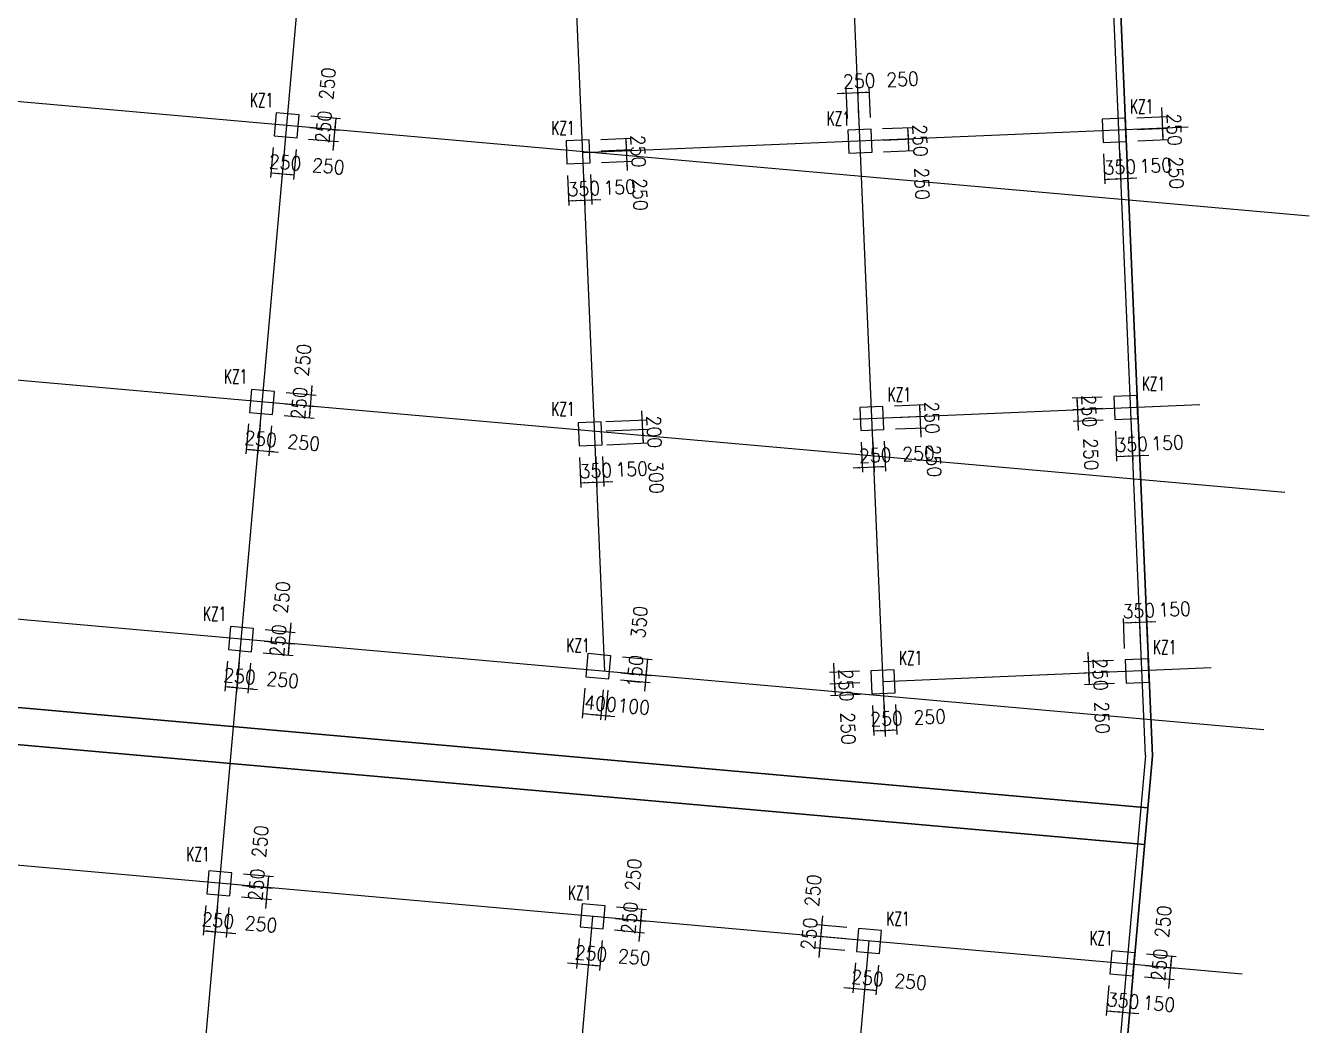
# Model space of a CAD drawing. Extents: x 387171 to 699106, y 11966 to 245688.
# Drawn here: x 638714 to 666470, y 77251 to 98863 of the extents above; entities that cross this region are included whole.
import ezdxf

# ---------------------------------------------------------------- set-up
doc = ezdxf.new("R2010")
doc.units = 0
doc.header["$LTSCALE"] = 100
doc.header["$MEASUREMENT"] = 0
for name, color, linetype in [('COLU', 7, 'Continuous'), ('DIM', 3, 'Continuous'), ('DOTE', 253, 'Continuous'), ('NUM', 7, 'Continuous')]:
    doc.layers.add(name, color=color, linetype=linetype)
doc.styles.get("Standard").update_dxf_attribs({"font": 'standard'})
doc.dimstyles.get("Standard").update_dxf_attribs({"dimtxt": 300, "dimasz": 100, "dimexe": 100, "dimexo": 250, "dimgap": 100, "dimtad": 0, "dimtoh": 1, "dimdec": 0, "dimdsep": 46, "dimcen": 0.09, "dimclrt": 7, "dimadec": 0, "dimazin": 0, "dimtfac": 1, "dimtdec": 4, "dimtofl": 0, "dimtmove": 0, "dimatfit": 3, "dimfxl": 1, "dimtolj": 1, "dimtzin": 0, "dimarcsym": 0})

# ---------------------------------------------------------------- blocks, each defined once
blk = doc.blocks.new('*D3799')
at = {"layer": 'DIM', "color": 0, "linetype": 'ByBlock', "lineweight": -2}
for p, q in [((650690, 89528), (650717, 88878)), ((651039, 89543), (651067, 88893)), ((650713, 88978), (651063, 88993))]:
    blk.add_line(p, q, dxfattribs=at)
for points in [[(650713, 88978), (650812, 88999), (650814, 88966)], [(651063, 88993), (650964, 88972), (650962, 89006)]]:
    blk.add_solid(points, dxfattribs=at)
at = {"layer": 'DIM', "color": 7, "linetype": 'Continuous', "lineweight": -2, "insert": (651042, 89242), "char_height": 300, "width": 566.67, "attachment_point": 5, "rotation": 2.444}
blk.add_mtext('350', dxfattribs=at)
blk = doc.blocks.new('*D119')
at = {"layer": 'DIM', "color": 0, "linetype": 'ByBlock', "lineweight": -2}
for p, q in [((651039, 89543), (651067, 88893)), ((651189, 89549), (651217, 88900)), ((650863, 88985), (651412, 89008))]:
    blk.add_line(p, q, dxfattribs=at)
for points in [[(651063, 88993), (650964, 88972), (650962, 89006)], [(651213, 89000), (651312, 89020), (651313, 88987)]]:
    blk.add_solid(points, dxfattribs=at)
at = {"layer": 'DIM', "color": 7, "linetype": 'Continuous', "lineweight": -2, "insert": (651817, 89276), "char_height": 300, "width": 476.67, "attachment_point": 5, "rotation": 2.444}
blk.add_mtext('150', dxfattribs=at)
blk = doc.blocks.new('*D4300')
at = {"layer": 'DIM', "color": 0, "linetype": 'ByBlock', "lineweight": -2}
for p, q in [((650804, 84539), (650746, 83892)), ((651202, 84504), (651145, 83856)), ((650755, 83991), (651153, 83956))]:
    blk.add_line(p, q, dxfattribs=at)
for points in [[(650755, 83991), (650856, 83999), (650853, 83966)], [(651153, 83956), (651052, 83948), (651055, 83981)]]:
    blk.add_solid(points, dxfattribs=at)
at = {"layer": 'DIM', "color": 7, "linetype": 'Continuous', "lineweight": -2, "insert": (651146, 84208), "char_height": 300, "width": 576.67, "attachment_point": 5, "rotation": 354.9316}
blk.add_mtext('400', dxfattribs=at)
blk = doc.blocks.new('*D503')
at = {"layer": 'DIM', "color": 0, "linetype": 'ByBlock', "lineweight": -2}
for p, q in [((651202, 84504), (651145, 83856)), ((651302, 84495), (651244, 83848)), ((650954, 83974), (651452, 83929))]:
    blk.add_line(p, q, dxfattribs=at)
for points in [[(651153, 83956), (651052, 83948), (651055, 83981)], [(651253, 83947), (651354, 83955), (651351, 83922)]]:
    blk.add_solid(points, dxfattribs=at)
at = {"layer": 'DIM', "color": 7, "linetype": 'Continuous', "lineweight": -2, "insert": (651863, 84144), "char_height": 300, "width": 476.67, "attachment_point": 5, "rotation": 354.9316}
blk.add_mtext('100', dxfattribs=at)
blk = doc.blocks.new('*D271')
at = {"layer": 'DIM', "color": 0, "linetype": 'ByBlock', "lineweight": -2}
for p, q in [((652103, 84474), (652152, 85022)), ((651573, 84722), (652220, 84665)), ((651586, 84871), (652233, 84814))]:
    blk.add_line(p, q, dxfattribs=at)
for points in [[(652121, 84673), (652128, 84572), (652095, 84575)], [(652134, 84823), (652126, 84924), (652159, 84921)]]:
    blk.add_solid(points, dxfattribs=at)
at = {"layer": 'DIM', "color": 7, "linetype": 'Continuous', "lineweight": -2, "insert": (651890, 84906), "char_height": 300, "width": 476.67, "attachment_point": 5, "rotation": 84.9316}
blk.add_mtext('150', dxfattribs=at)
blk = doc.blocks.new('*D444')
at = {"layer": 'DIM', "color": 0, "linetype": 'ByBlock', "lineweight": -2}
for p, q in [((651617, 85220), (652264, 85163)), ((652134, 84823), (652165, 85171)), ((651586, 84871), (652233, 84814))]:
    blk.add_line(p, q, dxfattribs=at)
for points in [[(652165, 85171), (652173, 85070), (652139, 85073)], [(652134, 84823), (652126, 84924), (652159, 84921)]]:
    blk.add_solid(points, dxfattribs=at)
at = {"layer": 'DIM', "color": 7, "linetype": 'Continuous', "lineweight": -2, "insert": (651984, 85967), "char_height": 300, "width": 566.67, "attachment_point": 5, "rotation": 84.9316}
blk.add_mtext('350', dxfattribs=at)
blk = doc.blocks.new('*D1349')
at = {"layer": 'DIM', "color": 0, "linetype": 'ByBlock', "lineweight": -2}
for p, q in [((643078, 85124), (643021, 84476)), ((643328, 85102), (643270, 84454)), ((643030, 84576), (643279, 84554))]:
    blk.add_line(p, q, dxfattribs=at)
for points in [[(643030, 84576), (643131, 84584), (643128, 84551)], [(643279, 84554), (643178, 84546), (643181, 84579)]]:
    blk.add_solid(points, dxfattribs=at)
at = {"layer": 'DIM', "color": 7, "linetype": 'Continuous', "lineweight": -2, "insert": (643341, 84799), "char_height": 300, "width": 566.67, "attachment_point": 5, "rotation": 354.9316}
blk.add_mtext('250', dxfattribs=at)
blk = doc.blocks.new('*D953')
at = {"layer": 'DIM', "color": 0, "linetype": 'ByBlock', "lineweight": -2}
for p, q in [((643328, 85102), (643270, 84454)), ((643577, 85080), (643519, 84432)), ((643080, 84572), (643727, 84514))]:
    blk.add_line(p, q, dxfattribs=at)
for points in [[(643279, 84554), (643178, 84546), (643181, 84579)], [(643528, 84532), (643629, 84540), (643626, 84506)]]:
    blk.add_solid(points, dxfattribs=at)
at = {"layer": 'DIM', "color": 7, "linetype": 'Continuous', "lineweight": -2, "insert": (644274, 84717), "char_height": 300, "width": 566.67, "attachment_point": 5, "rotation": 354.9316}
blk.add_mtext('250', dxfattribs=at)
blk = doc.blocks.new('*D1728')
at = {"layer": 'DIM', "color": 0, "linetype": 'ByBlock', "lineweight": -2}
for p, q in [((643870, 85556), (644517, 85498)), ((644395, 85258), (644418, 85507)), ((643848, 85307), (644495, 85249))]:
    blk.add_line(p, q, dxfattribs=at)
for points in [[(644418, 85507), (644425, 85406), (644392, 85409)], [(644395, 85258), (644388, 85359), (644421, 85356)]]:
    blk.add_solid(points, dxfattribs=at)
at = {"layer": 'DIM', "color": 7, "linetype": 'Continuous', "lineweight": -2, "insert": (644172, 85569), "char_height": 300, "width": 566.67, "attachment_point": 5, "rotation": 84.9316}
blk.add_mtext('250', dxfattribs=at)
blk = doc.blocks.new('*D1484')
at = {"layer": 'DIM', "color": 0, "linetype": 'ByBlock', "lineweight": -2}
for p, q in [((643892, 85805), (644539, 85747)), ((644400, 85308), (644457, 85955)), ((643870, 85556), (644517, 85498))]:
    blk.add_line(p, q, dxfattribs=at)
for points in [[(644440, 85756), (644432, 85857), (644465, 85854)], [(644418, 85507), (644425, 85406), (644392, 85409)]]:
    blk.add_solid(points, dxfattribs=at)
at = {"layer": 'DIM', "color": 7, "linetype": 'Continuous', "lineweight": -2, "insert": (644255, 86502), "char_height": 300, "width": 566.67, "attachment_point": 5, "rotation": 84.9316}
blk.add_mtext('250', dxfattribs=at)
blk = doc.blocks.new('*D337')
at = {"layer": 'DIM', "color": 0, "linetype": 'ByBlock', "lineweight": -2}
for p, q in [((650429, 95624), (650457, 94975)), ((650779, 95639), (650807, 94990)), ((650453, 95075), (650803, 95090))]:
    blk.add_line(p, q, dxfattribs=at)
for points in [[(650453, 95075), (650552, 95096), (650553, 95062)], [(650803, 95090), (650703, 95069), (650702, 95102)]]:
    blk.add_solid(points, dxfattribs=at)
at = {"layer": 'DIM', "color": 7, "linetype": 'Continuous', "lineweight": -2, "insert": (650782, 95339), "char_height": 300, "width": 566.67, "attachment_point": 5, "rotation": 2.444}
blk.add_mtext('350', dxfattribs=at)
blk = doc.blocks.new('*D96')
at = {"layer": 'DIM', "color": 0, "linetype": 'ByBlock', "lineweight": -2}
for p, q in [((650779, 95639), (650807, 94990)), ((650929, 95645), (650957, 94996)), ((650603, 95081), (651152, 95104))]:
    blk.add_line(p, q, dxfattribs=at)
for points in [[(650803, 95090), (650703, 95069), (650702, 95102)], [(650952, 95096), (651052, 95117), (651053, 95084)]]:
    blk.add_solid(points, dxfattribs=at)
at = {"layer": 'DIM', "color": 7, "linetype": 'Continuous', "lineweight": -2, "insert": (651556, 95372), "char_height": 300, "width": 476.67, "attachment_point": 5, "rotation": 2.444}
blk.add_mtext('150', dxfattribs=at)
blk = doc.blocks.new('*D834')
at = {"layer": 'DIM', "color": 0, "linetype": 'ByBlock', "lineweight": -2}
for p, q in [((651726, 95729), (651698, 96379)), ((651157, 96156), (651807, 96183)), ((651168, 95906), (651817, 95934))]:
    blk.add_line(p, q, dxfattribs=at)
for points in [[(651707, 96179), (651686, 96278), (651719, 96280)], [(651718, 95929), (651738, 95830), (651705, 95829)]]:
    blk.add_solid(points, dxfattribs=at)
at = {"layer": 'DIM', "color": 7, "linetype": 'Continuous', "lineweight": -2, "insert": (651998, 95214), "char_height": 300, "width": 566.67, "attachment_point": 5, "rotation": 272.444}
blk.add_mtext('250', dxfattribs=at)
blk = doc.blocks.new('*D612')
at = {"layer": 'DIM', "color": 0, "linetype": 'ByBlock', "lineweight": -2}
for p, q in [((651147, 96405), (651796, 96433)), ((651707, 96179), (651696, 96429)), ((651157, 96156), (651807, 96183))]:
    blk.add_line(p, q, dxfattribs=at)
for points in [[(651696, 96429), (651717, 96330), (651684, 96328)], [(651707, 96179), (651686, 96278), (651719, 96280)]]:
    blk.add_solid(points, dxfattribs=at)
at = {"layer": 'DIM', "color": 7, "linetype": 'Continuous', "lineweight": -2, "insert": (651958, 96150), "char_height": 300, "width": 566.67, "attachment_point": 5, "rotation": 272.444}
blk.add_mtext('250', dxfattribs=at)
blk = doc.blocks.new('*D779')
at = {"layer": 'DIM', "color": 0, "linetype": 'ByBlock', "lineweight": -2}
for p, q in [((661679, 85317), (661707, 84667)), ((662237, 85140), (661588, 85112)), ((662248, 84890), (661598, 84863))]:
    blk.add_line(p, q, dxfattribs=at)
for points in [[(661688, 85117), (661667, 85216), (661700, 85217)], [(661698, 84867), (661719, 84768), (661686, 84766)]]:
    blk.add_solid(points, dxfattribs=at)
at = {"layer": 'DIM', "color": 7, "linetype": 'Continuous', "lineweight": -2, "insert": (661950, 84837), "char_height": 300, "width": 566.67, "attachment_point": 5, "rotation": 272.444}
blk.add_mtext('250', dxfattribs=at)
blk = doc.blocks.new('*D1554')
at = {"layer": 'DIM', "color": 0, "linetype": 'ByBlock', "lineweight": -2}
for p, q in [((662248, 84890), (661598, 84863)), ((661698, 84867), (661709, 84617)), ((662259, 84641), (661609, 84613))]:
    blk.add_line(p, q, dxfattribs=at)
for points in [[(661698, 84867), (661719, 84768), (661686, 84766)], [(661709, 84617), (661688, 84716), (661721, 84718)]]:
    blk.add_solid(points, dxfattribs=at)
at = {"layer": 'DIM', "color": 7, "linetype": 'Continuous', "lineweight": -2, "insert": (661990, 83902), "char_height": 300, "width": 566.67, "attachment_point": 5, "rotation": 272.444}
blk.add_mtext('250', dxfattribs=at)
blk = doc.blocks.new('*D1303')
at = {"layer": 'DIM', "color": 0, "linetype": 'ByBlock', "lineweight": -2}
for p, q in [((662476, 85401), (662449, 86050)), ((662826, 85416), (662798, 86065)), ((662453, 85950), (662803, 85965))]:
    blk.add_line(p, q, dxfattribs=at)
for points in [[(662453, 85950), (662552, 85971), (662553, 85938)], [(662803, 85965), (662703, 85944), (662702, 85977)]]:
    blk.add_solid(points, dxfattribs=at)
at = {"layer": 'DIM', "color": 7, "linetype": 'Continuous', "lineweight": -2, "insert": (662782, 86214), "char_height": 300, "width": 566.67, "attachment_point": 5, "rotation": 2.444}
blk.add_mtext('350', dxfattribs=at)
blk = doc.blocks.new('*D2081')
at = {"layer": 'DIM', "color": 0, "linetype": 'ByBlock', "lineweight": -2}
for p, q in [((662826, 85416), (662798, 86065)), ((662976, 85422), (662948, 86071)), ((662603, 85957), (663152, 85980))]:
    blk.add_line(p, q, dxfattribs=at)
for points in [[(662803, 85965), (662703, 85944), (662702, 85977)], [(662952, 85971), (663052, 85992), (663053, 85959)]]:
    blk.add_solid(points, dxfattribs=at)
at = {"layer": 'DIM', "color": 7, "linetype": 'Continuous', "lineweight": -2, "insert": (663556, 86247), "char_height": 300, "width": 476.67, "attachment_point": 5, "rotation": 2.444}
blk.add_mtext('150', dxfattribs=at)
blk = doc.blocks.new('*D1681')
at = {"layer": 'DIM', "color": 0, "linetype": 'ByBlock', "lineweight": -2}
for p, q in [((656184, 85082), (656212, 84433)), ((656742, 84906), (656093, 84878)), ((656753, 84656), (656103, 84628))]:
    blk.add_line(p, q, dxfattribs=at)
for points in [[(656193, 84882), (656172, 84981), (656205, 84983)], [(656203, 84632), (656224, 84533), (656191, 84532)]]:
    blk.add_solid(points, dxfattribs=at)
at = {"layer": 'DIM', "color": 7, "linetype": 'Continuous', "lineweight": -2, "insert": (656455, 84603), "char_height": 300, "width": 566.67, "attachment_point": 5, "rotation": 272.444}
blk.add_mtext('250', dxfattribs=at)
blk = doc.blocks.new('*D2596')
at = {"layer": 'DIM', "color": 0, "linetype": 'ByBlock', "lineweight": -2}
for p, q in [((656753, 84656), (656103, 84628)), ((656764, 84406), (656114, 84378)), ((656203, 84632), (656214, 84383))]:
    blk.add_line(p, q, dxfattribs=at)
for points in [[(656203, 84632), (656224, 84533), (656191, 84532)], [(656214, 84383), (656193, 84482), (656226, 84483)]]:
    blk.add_solid(points, dxfattribs=at)
at = {"layer": 'DIM', "color": 7, "linetype": 'Continuous', "lineweight": -2, "insert": (656495, 83668), "char_height": 300, "width": 566.67, "attachment_point": 5, "rotation": 272.444}
blk.add_mtext('250', dxfattribs=at)
blk = doc.blocks.new('*D2797')
at = {"layer": 'DIM', "color": 0, "linetype": 'ByBlock', "lineweight": -2}
for p, q in [((657024, 84167), (657052, 83518)), ((657274, 84178), (657301, 83528)), ((657047, 83617), (657297, 83628))]:
    blk.add_line(p, q, dxfattribs=at)
for points in [[(657047, 83617), (657147, 83638), (657148, 83605)], [(657297, 83628), (657198, 83607), (657197, 83641)]]:
    blk.add_solid(points, dxfattribs=at)
at = {"layer": 'DIM', "color": 7, "linetype": 'Continuous', "lineweight": -2, "insert": (657327, 83880), "char_height": 300, "width": 566.67, "attachment_point": 5, "rotation": 2.444}
blk.add_mtext('250', dxfattribs=at)
blk = doc.blocks.new('*D2544')
at = {"layer": 'DIM', "color": 0, "linetype": 'ByBlock', "lineweight": -2}
for p, q in [((657274, 84178), (657301, 83528)), ((657524, 84188), (657551, 83539)), ((657297, 83628), (657547, 83639))]:
    blk.add_line(p, q, dxfattribs=at)
for points in [[(657297, 83628), (657396, 83649), (657398, 83616)], [(657547, 83639), (657448, 83618), (657446, 83651)]]:
    blk.add_solid(points, dxfattribs=at)
at = {"layer": 'DIM', "color": 7, "linetype": 'Continuous', "lineweight": -2, "insert": (658262, 83920), "char_height": 300, "width": 566.67, "attachment_point": 5, "rotation": 2.444}
blk.add_mtext('250', dxfattribs=at)
blk = doc.blocks.new('*D3311')
at = {"layer": 'DIM', "color": 0, "linetype": 'ByBlock', "lineweight": -2}
for p, q in [((656472, 79368), (655825, 79426)), ((655942, 79616), (655885, 78968)), ((656450, 79119), (655803, 79177))]:
    blk.add_line(p, q, dxfattribs=at)
for points in [[(655925, 79417), (655917, 79518), (655950, 79515)], [(655902, 79168), (655910, 79067), (655877, 79070)]]:
    blk.add_solid(points, dxfattribs=at)
at = {"layer": 'DIM', "color": 7, "linetype": 'Continuous', "lineweight": -2, "insert": (655740, 80162), "char_height": 300, "width": 566.67, "attachment_point": 5, "rotation": 84.9316}
blk.add_mtext('250', dxfattribs=at)
blk = doc.blocks.new('*D2932')
at = {"layer": 'DIM', "color": 0, "linetype": 'ByBlock', "lineweight": -2}
for p, q in [((656450, 79119), (655803, 79177)), ((655920, 79367), (655863, 78719)), ((656428, 78870), (655781, 78928))]:
    blk.add_line(p, q, dxfattribs=at)
for points in [[(655902, 79168), (655895, 79269), (655928, 79266)], [(655880, 78919), (655888, 78818), (655855, 78821)]]:
    blk.add_solid(points, dxfattribs=at)
at = {"layer": 'DIM', "color": 7, "linetype": 'Continuous', "lineweight": -2, "insert": (655657, 79230), "char_height": 300, "width": 566.67, "attachment_point": 5, "rotation": 84.9316}
blk.add_mtext('250', dxfattribs=at)
blk = doc.blocks.new('*D3829')
at = {"layer": 'DIM', "color": 0, "linetype": 'ByBlock', "lineweight": -2}
for p, q in [((656655, 78599), (656598, 77952)), ((656904, 78577), (656847, 77929)), ((656407, 78069), (657055, 78011))]:
    blk.add_line(p, q, dxfattribs=at)
for points in [[(656607, 78051), (656505, 78043), (656508, 78077)], [(656856, 78029), (656957, 78037), (656954, 78004)]]:
    blk.add_solid(points, dxfattribs=at)
at = {"layer": 'DIM', "color": 7, "linetype": 'Continuous', "lineweight": -2, "insert": (656918, 78275), "char_height": 300, "width": 566.67, "attachment_point": 5, "rotation": 354.9316}
blk.add_mtext('250', dxfattribs=at)
blk = doc.blocks.new('*D3434')
at = {"layer": 'DIM', "color": 0, "linetype": 'ByBlock', "lineweight": -2}
for p, q in [((656904, 78577), (656847, 77929)), ((657153, 78555), (657096, 77907)), ((656856, 78029), (657105, 78007))]:
    blk.add_line(p, q, dxfattribs=at)
for points in [[(656856, 78029), (656957, 78037), (656954, 78004)], [(657105, 78007), (657004, 77999), (657006, 78032)]]:
    blk.add_solid(points, dxfattribs=at)
at = {"layer": 'DIM', "color": 7, "linetype": 'Continuous', "lineweight": -2, "insert": (657850, 78192), "char_height": 300, "width": 566.67, "attachment_point": 5, "rotation": 354.9316}
blk.add_mtext('250', dxfattribs=at)
blk = doc.blocks.new('*D4409')
at = {"layer": 'DIM', "color": 0, "linetype": 'ByBlock', "lineweight": -2}
for p, q in [((662020, 96091), (662048, 95441)), ((662370, 96106), (662397, 95456)), ((662044, 95541), (662393, 95556))]:
    blk.add_line(p, q, dxfattribs=at)
for points in [[(662044, 95541), (662143, 95562), (662144, 95529)], [(662393, 95556), (662294, 95535), (662293, 95569)]]:
    blk.add_solid(points, dxfattribs=at)
at = {"layer": 'DIM', "color": 7, "linetype": 'Continuous', "lineweight": -2, "insert": (662373, 95806), "char_height": 300, "width": 566.67, "attachment_point": 5, "rotation": 2.444}
blk.add_mtext('350', dxfattribs=at)
blk = doc.blocks.new('*D604')
at = {"layer": 'DIM', "color": 0, "linetype": 'ByBlock', "lineweight": -2}
for p, q in [((662370, 96106), (662397, 95456)), ((662520, 96112), (662547, 95463)), ((662193, 95548), (662743, 95571))]:
    blk.add_line(p, q, dxfattribs=at)
for points in [[(662393, 95556), (662294, 95535), (662293, 95569)], [(662543, 95563), (662642, 95584), (662644, 95550)]]:
    blk.add_solid(points, dxfattribs=at)
at = {"layer": 'DIM', "color": 7, "linetype": 'Continuous', "lineweight": -2, "insert": (663147, 95839), "char_height": 300, "width": 476.67, "attachment_point": 5, "rotation": 2.444}
blk.add_mtext('150', dxfattribs=at)
blk = doc.blocks.new('*D367')
at = {"layer": 'DIM', "color": 0, "linetype": 'ByBlock', "lineweight": -2}
for p, q in [((662748, 96622), (663397, 96650)), ((663308, 96396), (663298, 96646)), ((662759, 96373), (663408, 96400))]:
    blk.add_line(p, q, dxfattribs=at)
for points in [[(663298, 96646), (663318, 96547), (663285, 96545)], [(663308, 96396), (663287, 96495), (663321, 96497)]]:
    blk.add_solid(points, dxfattribs=at)
at = {"layer": 'DIM', "color": 7, "linetype": 'Continuous', "lineweight": -2, "insert": (663589, 95681), "char_height": 300, "width": 566.67, "attachment_point": 5, "rotation": 272.444}
blk.add_mtext('250', dxfattribs=at)
blk = doc.blocks.new('*D1121')
at = {"layer": 'DIM', "color": 0, "linetype": 'ByBlock', "lineweight": -2}
for p, q in [((662737, 96872), (663387, 96900)), ((663306, 96446), (663278, 97095)), ((662748, 96622), (663397, 96650))]:
    blk.add_line(p, q, dxfattribs=at)
for points in [[(663287, 96896), (663266, 96995), (663299, 96996)], [(663298, 96646), (663318, 96547), (663285, 96545)]]:
    blk.add_solid(points, dxfattribs=at)
at = {"layer": 'DIM', "color": 7, "linetype": 'Continuous', "lineweight": -2, "insert": (663549, 96616), "char_height": 300, "width": 566.67, "attachment_point": 5, "rotation": 272.444}
blk.add_mtext('250', dxfattribs=at)
blk = doc.blocks.new('*D1296')
at = {"layer": 'DIM', "color": 0, "linetype": 'ByBlock', "lineweight": -2}
for p, q in [((656259, 97396), (656909, 97424)), ((656482, 96855), (656455, 97505)), ((656732, 96866), (656704, 97516))]:
    blk.add_line(p, q, dxfattribs=at)
for points in [[(656709, 97416), (656808, 97436), (656809, 97403)], [(656459, 97405), (656360, 97384), (656358, 97417)]]:
    blk.add_solid(points, dxfattribs=at)
at = {"layer": 'DIM', "color": 7, "linetype": 'Continuous', "lineweight": -2, "insert": (656738, 97667), "char_height": 300, "width": 566.67, "attachment_point": 5, "rotation": 2.444}
blk.add_mtext('250', dxfattribs=at)
blk = doc.blocks.new('*D1067')
at = {"layer": 'DIM', "color": 0, "linetype": 'ByBlock', "lineweight": -2}
for p, q in [((656732, 96866), (656704, 97516)), ((656709, 97416), (656958, 97426)), ((656982, 96877), (656954, 97526))]:
    blk.add_line(p, q, dxfattribs=at)
for points in [[(656709, 97416), (656808, 97436), (656809, 97403)], [(656958, 97426), (656859, 97405), (656858, 97439)]]:
    blk.add_solid(points, dxfattribs=at)
at = {"layer": 'DIM', "color": 7, "linetype": 'Continuous', "lineweight": -2, "insert": (657674, 97707), "char_height": 300, "width": 566.67, "attachment_point": 5, "rotation": 2.444}
blk.add_mtext('250', dxfattribs=at)
blk = doc.blocks.new('*D1852')
at = {"layer": 'DIM', "color": 0, "linetype": 'ByBlock', "lineweight": -2}
for p, q in [((657253, 96388), (657902, 96416)), ((657813, 96162), (657803, 96411)), ((657264, 96138), (657913, 96166))]:
    blk.add_line(p, q, dxfattribs=at)
for points in [[(657803, 96411), (657823, 96312), (657790, 96311)], [(657813, 96162), (657792, 96261), (657826, 96262)]]:
    blk.add_solid(points, dxfattribs=at)
at = {"layer": 'DIM', "color": 7, "linetype": 'Continuous', "lineweight": -2, "insert": (658094, 95446), "char_height": 300, "width": 566.67, "attachment_point": 5, "rotation": 272.444}
blk.add_mtext('250', dxfattribs=at)
blk = doc.blocks.new('*D1473')
at = {"layer": 'DIM', "color": 0, "linetype": 'ByBlock', "lineweight": -2}
for p, q in [((657242, 96638), (657892, 96665)), ((657803, 96411), (657792, 96661)), ((657253, 96388), (657902, 96416))]:
    blk.add_line(p, q, dxfattribs=at)
for points in [[(657792, 96661), (657813, 96562), (657780, 96560)], [(657803, 96411), (657782, 96511), (657815, 96512)]]:
    blk.add_solid(points, dxfattribs=at)
at = {"layer": 'DIM', "color": 7, "linetype": 'Continuous', "lineweight": -2, "insert": (658054, 96382), "char_height": 300, "width": 566.67, "attachment_point": 5, "rotation": 272.444}
blk.add_mtext('250', dxfattribs=at)
blk = doc.blocks.new('*D2373')
at = {"layer": 'DIM', "color": 0, "linetype": 'ByBlock', "lineweight": -2}
for p, q in [((661994, 90835), (661345, 90807)), ((661445, 90812), (661455, 90562)), ((662005, 90585), (661355, 90558))]:
    blk.add_line(p, q, dxfattribs=at)
for points in [[(661445, 90812), (661466, 90712), (661432, 90711)], [(661455, 90562), (661434, 90661), (661468, 90662)]]:
    blk.add_solid(points, dxfattribs=at)
at = {"layer": 'DIM', "color": 7, "linetype": 'Continuous', "lineweight": -2, "insert": (661707, 90532), "char_height": 300, "width": 566.67, "attachment_point": 5, "rotation": 272.444}
blk.add_mtext('250', dxfattribs=at)
blk = doc.blocks.new('*D2002')
at = {"layer": 'DIM', "color": 0, "linetype": 'ByBlock', "lineweight": -2}
for p, q in [((661447, 90762), (661474, 90112)), ((662005, 90585), (661355, 90558)), ((662015, 90335), (661366, 90308))]:
    blk.add_line(p, q, dxfattribs=at)
for points in [[(661455, 90562), (661434, 90661), (661468, 90662)], [(661466, 90312), (661487, 90213), (661454, 90211)]]:
    blk.add_solid(points, dxfattribs=at)
at = {"layer": 'DIM', "color": 7, "linetype": 'Continuous', "lineweight": -2, "insert": (661747, 89597), "char_height": 300, "width": 566.67, "attachment_point": 5, "rotation": 272.444}
blk.add_mtext('250', dxfattribs=at)
blk = doc.blocks.new('*D2893')
at = {"layer": 'DIM', "color": 0, "linetype": 'ByBlock', "lineweight": -2}
for p, q in [((662276, 90096), (662304, 89447)), ((662626, 90111), (662653, 89462)), ((662299, 89547), (662649, 89562))]:
    blk.add_line(p, q, dxfattribs=at)
for points in [[(662299, 89547), (662399, 89568), (662400, 89534)], [(662649, 89562), (662550, 89541), (662548, 89574)]]:
    blk.add_solid(points, dxfattribs=at)
at = {"layer": 'DIM', "color": 7, "linetype": 'Continuous', "lineweight": -2, "insert": (662629, 89811), "char_height": 300, "width": 566.67, "attachment_point": 5, "rotation": 2.444}
blk.add_mtext('350', dxfattribs=at)
blk = doc.blocks.new('*D3106')
at = {"layer": 'DIM', "color": 0, "linetype": 'ByBlock', "lineweight": -2}
for p, q in [((662626, 90111), (662653, 89462)), ((662775, 90118), (662803, 89468)), ((662449, 89553), (662999, 89577))]:
    blk.add_line(p, q, dxfattribs=at)
for points in [[(662649, 89562), (662550, 89541), (662548, 89574)], [(662799, 89568), (662898, 89589), (662900, 89556)]]:
    blk.add_solid(points, dxfattribs=at)
at = {"layer": 'DIM', "color": 7, "linetype": 'Continuous', "lineweight": -2, "insert": (663403, 89844), "char_height": 300, "width": 476.67, "attachment_point": 5, "rotation": 2.444}
blk.add_mtext('150', dxfattribs=at)
blk = doc.blocks.new('*D2703')
at = {"layer": 'DIM', "color": 0, "linetype": 'ByBlock', "lineweight": -2}
for p, q in [((656781, 89862), (656809, 89212)), ((657031, 89872), (657058, 89223)), ((656605, 89304), (657254, 89331))]:
    blk.add_line(p, q, dxfattribs=at)
for points in [[(656804, 89312), (656705, 89291), (656704, 89325)], [(657054, 89323), (657153, 89344), (657155, 89311)]]:
    blk.add_solid(points, dxfattribs=at)
at = {"layer": 'DIM', "color": 7, "linetype": 'Continuous', "lineweight": -2, "insert": (657084, 89574), "char_height": 300, "width": 566.67, "attachment_point": 5, "rotation": 2.444}
blk.add_mtext('250', dxfattribs=at)
blk = doc.blocks.new('*D3596')
at = {"layer": 'DIM', "color": 0, "linetype": 'ByBlock', "lineweight": -2}
for p, q in [((657031, 89872), (657058, 89223)), ((657280, 89883), (657308, 89234)), ((657054, 89323), (657304, 89334))]:
    blk.add_line(p, q, dxfattribs=at)
for points in [[(657054, 89323), (657153, 89344), (657155, 89311)], [(657304, 89334), (657205, 89313), (657203, 89346)]]:
    blk.add_solid(points, dxfattribs=at)
at = {"layer": 'DIM', "color": 7, "linetype": 'Continuous', "lineweight": -2, "insert": (658019, 89614), "char_height": 300, "width": 566.67, "attachment_point": 5, "rotation": 2.444}
blk.add_mtext('250', dxfattribs=at)
blk = doc.blocks.new('*D3236')
at = {"layer": 'DIM', "color": 0, "linetype": 'ByBlock', "lineweight": -2}
for p, q in [((658078, 89967), (658050, 90617)), ((657509, 90393), (658158, 90421)), ((657520, 90144), (658169, 90171))]:
    blk.add_line(p, q, dxfattribs=at)
for points in [[(658058, 90417), (658038, 90516), (658071, 90517)], [(658069, 90167), (658090, 90068), (658057, 90066)]]:
    blk.add_solid(points, dxfattribs=at)
at = {"layer": 'DIM', "color": 7, "linetype": 'Continuous', "lineweight": -2, "insert": (658350, 89452), "char_height": 300, "width": 566.67, "attachment_point": 5, "rotation": 272.444}
blk.add_mtext('250', dxfattribs=at)
blk = doc.blocks.new('*D3983')
at = {"layer": 'DIM', "color": 0, "linetype": 'ByBlock', "lineweight": -2}
for p, q in [((657498, 90643), (658148, 90671)), ((658058, 90417), (658048, 90667)), ((657509, 90393), (658158, 90421))]:
    blk.add_line(p, q, dxfattribs=at)
for points in [[(658048, 90667), (658069, 90567), (658035, 90566)], [(658058, 90417), (658038, 90516), (658071, 90517)]]:
    blk.add_solid(points, dxfattribs=at)
at = {"layer": 'DIM', "color": 7, "linetype": 'Continuous', "lineweight": -2, "insert": (658310, 90387), "char_height": 300, "width": 566.67, "attachment_point": 5, "rotation": 272.444}
blk.add_mtext('250', dxfattribs=at)
blk = doc.blocks.new('*D1300')
at = {"layer": 'DIM', "color": 0, "linetype": 'ByBlock', "lineweight": -2}
for p, q in [((644064, 96230), (644006, 95583)), ((644313, 96208), (644255, 95561)), ((644015, 95682), (644264, 95660))]:
    blk.add_line(p, q, dxfattribs=at)
for points in [[(644015, 95682), (644116, 95690), (644113, 95657)], [(644264, 95660), (644163, 95653), (644166, 95686)]]:
    blk.add_solid(points, dxfattribs=at)
at = {"layer": 'DIM', "color": 7, "linetype": 'Continuous', "lineweight": -2, "insert": (644326, 95906), "char_height": 300, "width": 566.67, "attachment_point": 5, "rotation": 354.9316}
blk.add_mtext('250', dxfattribs=at)
blk = doc.blocks.new('*D1073')
at = {"layer": 'DIM', "color": 0, "linetype": 'ByBlock', "lineweight": -2}
for p, q in [((644313, 96208), (644255, 95561)), ((644562, 96186), (644504, 95539)), ((644264, 95660), (644513, 95638))]:
    blk.add_line(p, q, dxfattribs=at)
for points in [[(644264, 95660), (644365, 95668), (644362, 95635)], [(644513, 95638), (644412, 95631), (644415, 95664)]]:
    blk.add_solid(points, dxfattribs=at)
at = {"layer": 'DIM', "color": 7, "linetype": 'Continuous', "lineweight": -2, "insert": (645259, 95823), "char_height": 300, "width": 566.67, "attachment_point": 5, "rotation": 354.9316}
blk.add_mtext('250', dxfattribs=at)
blk = doc.blocks.new('*D1838')
at = {"layer": 'DIM', "color": 0, "linetype": 'ByBlock', "lineweight": -2}
for p, q in [((644855, 96662), (645502, 96605)), ((645363, 96165), (645420, 96813)), ((644833, 96413), (645480, 96356))]:
    blk.add_line(p, q, dxfattribs=at)
for points in [[(645403, 96614), (645395, 96715), (645428, 96712)], [(645381, 96365), (645388, 96263), (645355, 96266)]]:
    blk.add_solid(points, dxfattribs=at)
at = {"layer": 'DIM', "color": 7, "linetype": 'Continuous', "lineweight": -2, "insert": (645157, 96676), "char_height": 300, "width": 566.67, "attachment_point": 5, "rotation": 84.9316}
blk.add_mtext('250', dxfattribs=at)
blk = doc.blocks.new('*D2035')
at = {"layer": 'DIM', "color": 0, "linetype": 'ByBlock', "lineweight": -2}
for p, q in [((644877, 96911), (645524, 96854)), ((644855, 96662), (645502, 96605)), ((645403, 96614), (645425, 96863))]:
    blk.add_line(p, q, dxfattribs=at)
for points in [[(645403, 96614), (645395, 96715), (645428, 96712)], [(645425, 96863), (645432, 96761), (645399, 96764)]]:
    blk.add_solid(points, dxfattribs=at)
at = {"layer": 'DIM', "color": 7, "linetype": 'Continuous', "lineweight": -2, "insert": (645240, 97608), "char_height": 300, "width": 566.67, "attachment_point": 5, "rotation": 84.9316}
blk.add_mtext('250', dxfattribs=at)
blk = doc.blocks.new('*D1098')
at = {"layer": 'DIM', "color": 0, "linetype": 'ByBlock', "lineweight": -2}
for p, q in [((643533, 90254), (643476, 89606)), ((643782, 90232), (643725, 89584)), ((643485, 89706), (643734, 89684))]:
    blk.add_line(p, q, dxfattribs=at)
for points in [[(643485, 89706), (643586, 89714), (643583, 89681)], [(643734, 89684), (643633, 89676), (643636, 89709)]]:
    blk.add_solid(points, dxfattribs=at)
at = {"layer": 'DIM', "color": 7, "linetype": 'Continuous', "lineweight": -2, "insert": (643796, 89929), "char_height": 300, "width": 566.67, "attachment_point": 5, "rotation": 354.9316}
blk.add_mtext('250', dxfattribs=at)
blk = doc.blocks.new('*D1864')
at = {"layer": 'DIM', "color": 0, "linetype": 'ByBlock', "lineweight": -2}
for p, q in [((643782, 90232), (643725, 89584)), ((644032, 90210), (643974, 89562)), ((643535, 89702), (644182, 89644))]:
    blk.add_line(p, q, dxfattribs=at)
for points in [[(643734, 89684), (643633, 89676), (643636, 89709)], [(643983, 89662), (644084, 89670), (644081, 89636)]]:
    blk.add_solid(points, dxfattribs=at)
at = {"layer": 'DIM', "color": 7, "linetype": 'Continuous', "lineweight": -2, "insert": (644729, 89847), "char_height": 300, "width": 566.67, "attachment_point": 5, "rotation": 354.9316}
blk.add_mtext('250', dxfattribs=at)
blk = doc.blocks.new('*D1604')
at = {"layer": 'DIM', "color": 0, "linetype": 'ByBlock', "lineweight": -2}
for p, q in [((644325, 90686), (644972, 90628)), ((644850, 90388), (644873, 90637)), ((644303, 90437), (644950, 90379))]:
    blk.add_line(p, q, dxfattribs=at)
for points in [[(644850, 90388), (644843, 90489), (644876, 90486)], [(644873, 90637), (644880, 90536), (644847, 90539)]]:
    blk.add_solid(points, dxfattribs=at)
at = {"layer": 'DIM', "color": 7, "linetype": 'Continuous', "lineweight": -2, "insert": (644627, 90699), "char_height": 300, "width": 566.67, "attachment_point": 5, "rotation": 84.9316}
blk.add_mtext('250', dxfattribs=at)
blk = doc.blocks.new('*D1796')
at = {"layer": 'DIM', "color": 0, "linetype": 'ByBlock', "lineweight": -2}
for p, q in [((644855, 90438), (644912, 91085)), ((644347, 90935), (644994, 90877)), ((644325, 90686), (644972, 90628))]:
    blk.add_line(p, q, dxfattribs=at)
for points in [[(644895, 90886), (644887, 90987), (644920, 90984)], [(644873, 90637), (644880, 90536), (644847, 90539)]]:
    blk.add_solid(points, dxfattribs=at)
at = {"layer": 'DIM', "color": 7, "linetype": 'Continuous', "lineweight": -2, "insert": (644710, 91632), "char_height": 300, "width": 566.67, "attachment_point": 5, "rotation": 84.9316}
blk.add_mtext('250', dxfattribs=at)
blk = doc.blocks.new('*D3767')
at = {"layer": 'DIM', "color": 0, "linetype": 'ByBlock', "lineweight": -2}
for p, q in [((662134, 78113), (662076, 77466)), ((662482, 78082), (662425, 77435)), ((662085, 77565), (662434, 77534))]:
    blk.add_line(p, q, dxfattribs=at)
for points in [[(662085, 77565), (662186, 77573), (662183, 77540)], [(662434, 77534), (662333, 77527), (662336, 77560)]]:
    blk.add_solid(points, dxfattribs=at)
at = {"layer": 'DIM', "color": 7, "linetype": 'Continuous', "lineweight": -2, "insert": (662446, 77784), "char_height": 300, "width": 566.67, "attachment_point": 5, "rotation": 354.9316}
blk.add_mtext('350', dxfattribs=at)
blk = doc.blocks.new('*D3520')
at = {"layer": 'DIM', "color": 0, "linetype": 'ByBlock', "lineweight": -2}
for p, q in [((662482, 78082), (662425, 77435)), ((662632, 78069), (662574, 77421)), ((662234, 77552), (662782, 77503))]:
    blk.add_line(p, q, dxfattribs=at)
for points in [[(662434, 77534), (662333, 77527), (662336, 77560)], [(662583, 77521), (662684, 77529), (662681, 77496)]]:
    blk.add_solid(points, dxfattribs=at)
at = {"layer": 'DIM', "color": 7, "linetype": 'Continuous', "lineweight": -2, "insert": (663218, 77716), "char_height": 300, "width": 476.67, "attachment_point": 5, "rotation": 354.9316}
blk.add_mtext('150', dxfattribs=at)
blk = doc.blocks.new('*D4305')
at = {"layer": 'DIM', "color": 0, "linetype": 'ByBlock', "lineweight": -2}
for p, q in [((663433, 78048), (663490, 78696)), ((662903, 78296), (663550, 78238)), ((662925, 78545), (663572, 78487))]:
    blk.add_line(p, q, dxfattribs=at)
for points in [[(663473, 78496), (663465, 78597), (663498, 78594)], [(663451, 78247), (663458, 78146), (663425, 78149)]]:
    blk.add_solid(points, dxfattribs=at)
at = {"layer": 'DIM', "color": 7, "linetype": 'Continuous', "lineweight": -2, "insert": (663227, 78558), "char_height": 300, "width": 566.67, "attachment_point": 5, "rotation": 84.9316}
blk.add_mtext('250', dxfattribs=at)
blk = doc.blocks.new('*D3942')
at = {"layer": 'DIM', "color": 0, "linetype": 'ByBlock', "lineweight": -2}
for p, q in [((662947, 78794), (663594, 78736)), ((663473, 78496), (663495, 78745)), ((662925, 78545), (663572, 78487))]:
    blk.add_line(p, q, dxfattribs=at)
for points in [[(663473, 78496), (663465, 78597), (663498, 78594)], [(663495, 78745), (663503, 78644), (663469, 78647)]]:
    blk.add_solid(points, dxfattribs=at)
at = {"layer": 'DIM', "color": 7, "linetype": 'Continuous', "lineweight": -2, "insert": (663310, 79491), "char_height": 300, "width": 566.67, "attachment_point": 5, "rotation": 84.9316}
blk.add_mtext('250', dxfattribs=at)
blk = doc.blocks.new('*D266')
at = {"layer": 'DIM', "color": 0, "linetype": 'ByBlock', "lineweight": -2}
for p, q in [((650679, 79129), (650621, 78482)), ((650928, 79107), (650870, 78460)), ((650431, 78599), (651078, 78541))]:
    blk.add_line(p, q, dxfattribs=at)
for points in [[(650630, 78581), (650529, 78573), (650532, 78607)], [(650879, 78559), (650980, 78567), (650977, 78534)]]:
    blk.add_solid(points, dxfattribs=at)
at = {"layer": 'DIM', "color": 7, "linetype": 'Continuous', "lineweight": -2, "insert": (650941, 78805), "char_height": 300, "width": 566.67, "attachment_point": 5, "rotation": 354.9316}
blk.add_mtext('250', dxfattribs=at)
blk = doc.blocks.new('*D4436')
at = {"layer": 'DIM', "color": 0, "linetype": 'ByBlock', "lineweight": -2}
for p, q in [((650928, 79107), (650870, 78460)), ((651177, 79085), (651119, 78437)), ((650879, 78559), (651128, 78537))]:
    blk.add_line(p, q, dxfattribs=at)
for points in [[(650879, 78559), (650980, 78567), (650977, 78534)], [(651128, 78537), (651027, 78529), (651030, 78562)]]:
    blk.add_solid(points, dxfattribs=at)
at = {"layer": 'DIM', "color": 7, "linetype": 'Continuous', "lineweight": -2, "insert": (651874, 78722), "char_height": 300, "width": 566.67, "attachment_point": 5, "rotation": 354.9316}
blk.add_mtext('250', dxfattribs=at)
blk = doc.blocks.new('*D760')
at = {"layer": 'DIM', "color": 0, "linetype": 'ByBlock', "lineweight": -2}
for p, q in [((651978, 79064), (652035, 79711)), ((651470, 79561), (652117, 79503)), ((651448, 79312), (652095, 79254))]:
    blk.add_line(p, q, dxfattribs=at)
for points in [[(652018, 79512), (652010, 79613), (652043, 79610)], [(651996, 79263), (652003, 79162), (651970, 79165)]]:
    blk.add_solid(points, dxfattribs=at)
at = {"layer": 'DIM', "color": 7, "linetype": 'Continuous', "lineweight": -2, "insert": (651772, 79574), "char_height": 300, "width": 566.67, "attachment_point": 5, "rotation": 84.9316}
blk.add_mtext('250', dxfattribs=at)
blk = doc.blocks.new('*D947')
at = {"layer": 'DIM', "color": 0, "linetype": 'ByBlock', "lineweight": -2}
for p, q in [((651492, 79810), (652139, 79752)), ((652018, 79512), (652040, 79761)), ((651470, 79561), (652117, 79503))]:
    blk.add_line(p, q, dxfattribs=at)
for points in [[(652040, 79761), (652048, 79660), (652014, 79663)], [(652018, 79512), (652010, 79613), (652043, 79610)]]:
    blk.add_solid(points, dxfattribs=at)
at = {"layer": 'DIM', "color": 7, "linetype": 'Continuous', "lineweight": -2, "insert": (651855, 80507), "char_height": 300, "width": 566.67, "attachment_point": 5, "rotation": 84.9316}
blk.add_mtext('250', dxfattribs=at)
blk = doc.blocks.new('*D573')
at = {"layer": 'DIM', "color": 0, "linetype": 'ByBlock', "lineweight": -2}
for p, q in [((642610, 79845), (642553, 79197)), ((642859, 79823), (642802, 79175)), ((642562, 79297), (642811, 79275))]:
    blk.add_line(p, q, dxfattribs=at)
for points in [[(642562, 79297), (642663, 79305), (642660, 79271)], [(642811, 79275), (642710, 79267), (642713, 79300)]]:
    blk.add_solid(points, dxfattribs=at)
at = {"layer": 'DIM', "color": 7, "linetype": 'Continuous', "lineweight": -2, "insert": (642873, 79520), "char_height": 300, "width": 566.67, "attachment_point": 5, "rotation": 354.9316}
blk.add_mtext('250', dxfattribs=at)
blk = doc.blocks.new('*D1481')
at = {"layer": 'DIM', "color": 0, "linetype": 'ByBlock', "lineweight": -2}
for p, q in [((642859, 79823), (642802, 79175)), ((643108, 79800), (643051, 79153)), ((642611, 79292), (643259, 79235))]:
    blk.add_line(p, q, dxfattribs=at)
for points in [[(642811, 79275), (642710, 79267), (642713, 79300)], [(643060, 79253), (643161, 79260), (643158, 79227)]]:
    blk.add_solid(points, dxfattribs=at)
at = {"layer": 'DIM', "color": 7, "linetype": 'Continuous', "lineweight": -2, "insert": (643805, 79437), "char_height": 300, "width": 566.67, "attachment_point": 5, "rotation": 354.9316}
blk.add_mtext('250', dxfattribs=at)
blk = doc.blocks.new('*D1101')
at = {"layer": 'DIM', "color": 0, "linetype": 'ByBlock', "lineweight": -2}
for p, q in [((643402, 80276), (644049, 80219)), ((643910, 79780), (643967, 80427)), ((643379, 80027), (644027, 79970))]:
    blk.add_line(p, q, dxfattribs=at)
for points in [[(643949, 80228), (643942, 80329), (643975, 80326)], [(643927, 79979), (643935, 79878), (643902, 79881)]]:
    blk.add_solid(points, dxfattribs=at)
at = {"layer": 'DIM', "color": 7, "linetype": 'Continuous', "lineweight": -2, "insert": (643704, 80290), "char_height": 300, "width": 566.67, "attachment_point": 5, "rotation": 84.9316}
blk.add_mtext('250', dxfattribs=at)
blk = doc.blocks.new('*D1866')
at = {"layer": 'DIM', "color": 0, "linetype": 'ByBlock', "lineweight": -2}
for p, q in [((643424, 80525), (644071, 80468)), ((643402, 80276), (644049, 80219)), ((643949, 80228), (643971, 80477))]:
    blk.add_line(p, q, dxfattribs=at)
for points in [[(643949, 80228), (643942, 80329), (643975, 80326)], [(643971, 80477), (643979, 80376), (643946, 80379)]]:
    blk.add_solid(points, dxfattribs=at)
at = {"layer": 'DIM', "color": 7, "linetype": 'Continuous', "lineweight": -2, "insert": (643787, 81223), "char_height": 300, "width": 566.67, "attachment_point": 5, "rotation": 84.9316}
blk.add_mtext('250', dxfattribs=at)
blk = doc.blocks.new('*D1021')
at = {"layer": 'DIM', "color": 0, "linetype": 'ByBlock', "lineweight": -2}
for p, q in [((652033, 90536), (652059, 89936)), ((651257, 90303), (652141, 90340)), ((651266, 90103), (652150, 90141))]:
    blk.add_line(p, q, dxfattribs=at)
for points in [[(652041, 90336), (652021, 90435), (652054, 90437)], [(652050, 90136), (652071, 90037), (652038, 90036)]]:
    blk.add_solid(points, dxfattribs=at)
at = {"layer": 'DIM', "color": 7, "linetype": 'Continuous', "lineweight": -2, "insert": (652303, 90082), "char_height": 300, "width": 566.67, "attachment_point": 5, "rotation": 272.444}
blk.add_mtext('200', dxfattribs=at)
blk = doc.blocks.new('*D4063')
at = {"layer": 'DIM', "color": 0, "linetype": 'ByBlock', "lineweight": -2}
for p, q in [((651266, 90103), (652150, 90141)), ((652050, 90136), (652063, 89837)), ((651278, 89803), (652163, 89841))]:
    blk.add_line(p, q, dxfattribs=at)
for points in [[(652050, 90136), (652071, 90037), (652038, 90036)], [(652063, 89837), (652042, 89936), (652075, 89937)]]:
    blk.add_solid(points, dxfattribs=at)
at = {"layer": 'DIM', "color": 7, "linetype": 'Continuous', "lineweight": -2, "insert": (652345, 89096), "char_height": 300, "width": 566.67, "attachment_point": 5, "rotation": 272.444}
blk.add_mtext('300', dxfattribs=at)
blk = doc.blocks.new('后浇带现场')
at = {"color": 6, "lineweight": 30}
for points in [[(821257, 720830), (821257, 688843), (805860, 662656), (825600, 651049), (814026, 631365), (812236, 611185), (845904, 608199)], [(822057, 720830), (822057, 688625), (806955, 662940), (826695, 651333), (814807, 631115), (813104, 611911), (845975, 608996)]]:
    blk.add_lwpolyline(points, dxfattribs=at)

msp = doc.modelspace()

# ---------------------------------------------------------------- linework, layer by layer
at = {"color": 6, "lineweight": 30}
msp.add_lwpolyline([(476181.3, 232428.8), (494258.1, 233154.4), (494258.1, 231537.9), (540808.1, 231537.9), (540808.1, 232387.9), (590208.1, 232387.9), (590208.1, 232187.9), (593108.1, 232187.9), (593108.1, 230737.9), (608058.1, 230737.9), (608058.1, 231687.9), (648158.1, 231687.9), (648158.1, 230737.9), (657058.1, 230737.9), (657158.1, 196187.9), (658248.2, 196187.9), (663075.9, 83077.9), (659946, 47787.8), (654318.1, 48286.9), (653832.2, 42808.4), (496133.5, 56794.9), (482757.4, 68610.1), (476181.3, 232428.8)], dxfattribs=at)
at = {"layer": 'COLU'}
for points in [[(644085.6, 96479.4), (644583.7, 96435.2), (644627.8, 96933.2), (644129.8, 96977.4)], [(656514.4, 96106.1), (657013.9, 96127.4), (656992.6, 96627), (656493.1, 96605.7)], [(662009.4, 96340.6), (662508.9, 96362), (662487.6, 96861.5), (661988.1, 96840.2)], [(650418.7, 95873.9), (650918.3, 95895.2), (650897, 96394.7), (650397.4, 96373.4)], [(643555.5, 90502.8), (644053.6, 90458.6), (644097.8, 90956.7), (643599.7, 91000.9)], [(662265.2, 90346.1), (662764.8, 90367.4), (662743.5, 90867), (662243.9, 90845.7)], [(656770.2, 90111.6), (657269.8, 90132.9), (657248.5, 90632.4), (656748.9, 90611.1)], [(650679, 89777.5), (651178.5, 89798.8), (651157.2, 90298.3), (650657.6, 90277)], [(643100.6, 85372.9), (643598.6, 85328.8), (643642.8, 85826.8), (643144.7, 85871)], [(650825.7, 84788.2), (651323.7, 84744), (651367.9, 85242.1), (650869.8, 85286.2)], [(657013.3, 84416.8), (657512.9, 84438.1), (657491.5, 84937.6), (656992, 84916.3)], [(662508.3, 84651.3), (663007.9, 84672.6), (662986.5, 85172.2), (662487, 85150.8)], [(642632.3, 80093.7), (643130.4, 80049.5), (643174.6, 80547.5), (642676.5, 80591.7)], [(650700.7, 79378.1), (651198.7, 79333.9), (651242.9, 79832), (650744.9, 79876.1)], [(656677.2, 78848), (657175.3, 78803.8), (657219.4, 79301.9), (656721.4, 79346.1)], [(662155.7, 78362.1), (662653.8, 78318), (662697.9, 78816), (662199.9, 78860.2)]]:
    msp.add_lwpolyline(points, close=True, dxfattribs=at)
at = {"layer": 'DOTE'}
for p, q in [((662925.6, 83081.3), (658102.3, 196087.9)), ((657302.9, 83495.4), (652697.2, 191403.4)), ((651237.4, 84902.3), (646702.6, 191147.6)), ((644842.6, 102184.8), (639406.7, 40893.9)), ((666469.9, 94745), (595896.9, 101004.2)), ((663847, 96669.3), (650759, 96110.7)), ((665939.9, 88768.5), (595366.9, 95027.7)), ((665484.9, 83638.6), (587740.1, 90533.9)), ((656608.8, 90354.9), (664102.9, 90674.8)), ((665016.7, 78359.4), (587271.8, 85254.6)), ((664346, 84980), (657252.4, 84677.2)), ((662925.6, 83081.3), (659029.6, 39153.6)), ((650971.8, 79605), (647475, 40178.3)), ((656948.3, 79075), (653451.5, 39648.3))]:
    msp.add_line(p, q, dxfattribs=at)

# ---------------------------------------------------------------- block references
at = {"color": 3, "lineweight": 30}
msp.add_blockref('后浇带现场', (-182998.7, -527042.1), dxfattribs=at)

# ---------------------------------------------------------------- texts
at = {"layer": 'NUM', "color": 200, "width": 0.7}
for p in [(643563.8, 97104.2), (662593.7, 96967.6), (656036, 96705.1), (650080.2, 96500.8), (643003.2, 91127.6), (662849.5, 90973), (657354.5, 90738.5), (650079.4, 90425), (642548.2, 85997.7), (650406.5, 85316.1), (663092.6, 85278.2), (657597.6, 85043.7), (642189.5, 80802.7), (650439.8, 79966.1), (657325.5, 79408), (661717, 78985.3)]:
    msp.add_text('KZ1', height=300, dxfattribs=at).set_placement(p)

# ---------------------------------------------------------------- dimensions: what is measured, and where the dimension line sits
at = {"layer": 'DIM', "color": 200}
for p1, p2, distance, picture, middle in [((644605.7, 96684.2), (644627.8, 96933.2), -800, '*D2035', (645194.9, 97101.9)), ((656493.1, 96605.7), (656742.8, 96616.3), 800, '*D1296', (656230.4, 97645.4)), ((656742.8, 96616.3), (656992.6, 96627), 800, '*D1067', (657165.7, 97685.3)), ((644583.7, 96435.2), (644605.7, 96684.2), -800, '*D1838', (645112.2, 96169.4)), ((657003.3, 96377.2), (656992.6, 96627), -800, '*D1473', (658032.4, 96889.6)), ((662498.3, 96611.7), (662487.6, 96861.5), -800, '*D1121', (663527.4, 97124.2)), ((650907.6, 96145), (650897, 96394.7), -800, '*D612', (651936.7, 96657.4)), ((662508.9, 96362), (662498.3, 96611.7), -800, '*D367', (663567.3, 96188.9)), ((644085.6, 96479.4), (644334.6, 96457.3), -800, '*D1300', (643819.8, 95950.8)), ((644334.6, 96457.3), (644583.7, 96435.2), -800, '*D1073', (644752.3, 95868.1)), ((650918.3, 95895.2), (650907.6, 96145), -800, '*D834', (651976.6, 95722.1)), ((657013.9, 96127.4), (657003.3, 96377.2), -800, '*D1852', (658072.3, 95954.3)), ((662009.4, 96340.6), (662359.1, 96355.6), -800, '*D4409', (661815, 95781.8)), ((662359.1, 96355.6), (662508.9, 96362), -800, '*D604', (662734.1, 95821.1)), ((650418.7, 95873.9), (650768.4, 95888.8), -800, '*D337', (650224.3, 95315.1)), ((650768.4, 95888.8), (650918.3, 95895.2), -800, '*D96', (651143.5, 95354.3)), ((644075.7, 90707.7), (644097.8, 90956.7), -800, '*D1796', (644664.9, 91125.3)), ((662243.9, 90845.7), (662254.6, 90595.9), -800, '*D2373', (661685.1, 91040.1)), ((644053.6, 90458.6), (644075.7, 90707.7), -800, '*D1604', (644582.2, 90192.8)), ((657259.1, 90382.7), (657248.5, 90632.4), -800, '*D3983', (658288.2, 90895.1)), ((662254.6, 90595.9), (662265.2, 90346.1), -800, '*D2002', (661725, 90104.8)), ((643555.5, 90502.8), (643804.6, 90480.7), -800, '*D1098', (643289.7, 89974.2)), ((651007.3, 90292), (651015.8, 90092.1), 1035.1, '*D1021', (652282, 90564.6)), ((657269.8, 90132.9), (657259.1, 90382.7), -800, '*D3236', (658328.1, 89959.8)), ((643804.6, 90480.7), (644053.6, 90458.6), -800, '*D1864', (644222.2, 89891.5)), ((662265.2, 90346.1), (662614.9, 90361), -800, '*D2893', (662070.8, 89787.3)), ((662614.9, 90361), (662764.8, 90367.4), -800, '*D3106', (662990, 89826.5)), ((656770.2, 90111.6), (657020, 90122.2), -800, '*D2703', (656575.8, 89552.8)), ((657020, 90122.2), (657269.8, 90132.9), -800, '*D3596', (657511.1, 89592.7)), ((650679, 89777.5), (651028.6, 89792.4), -800, '*D3799', (650484.5, 89218.7)), ((651028.6, 89792.4), (651178.5, 89798.8), -800, '*D119', (651403.7, 89257.9)), ((643620.7, 85577.8), (643642.8, 85826.8), -800, '*D1484', (644209.9, 85995.5)), ((662487, 85150.8), (662836.7, 85165.8), 800, '*D1303', (662224.3, 86190.6)), ((662836.7, 85165.8), (662986.5, 85172.2), 800, '*D2081', (663143.5, 86229.8)), ((651337, 84893.4), (651367.9, 85242.1), -800, '*D444', (651935, 85410.7)), ((643598.6, 85328.8), (643620.7, 85577.8), -800, '*D1728', (644127.2, 85063)), ((643100.6, 85372.9), (643349.6, 85350.9), -800, '*D1349', (642834.8, 84844.4)), ((643349.6, 85350.9), (643598.6, 85328.8), -800, '*D953', (643767.3, 84761.7)), ((651323.7, 84744), (651337, 84893.4), -800, '*D271', (651853.7, 84494.3)), ((662487, 85150.8), (662497.6, 84901.1), -800, '*D779', (661928.2, 85345.3)), ((656992, 84916.3), (657002.6, 84666.5), -800, '*D1681', (656433.2, 85110.7)), ((650825.7, 84788.2), (651224.1, 84752.9), -800, '*D4300', (650559.9, 84259.6)), ((651224.1, 84752.9), (651323.7, 84744), -800, '*D503', (651476.3, 84178.3)), ((657002.6, 84666.5), (657013.3, 84416.8), -800, '*D2596', (656473.1, 84175.4)), ((662497.6, 84901.1), (662508.3, 84651.3), -800, '*D1554', (661968.1, 84410)), ((657013.3, 84416.8), (657263.1, 84427.4), -800, '*D2797', (656818.9, 83858)), ((657263.1, 84427.4), (657512.9, 84438.1), -800, '*D2544', (657754.2, 83897.9)), ((643152.5, 80298.5), (643174.6, 80547.5), -800, '*D1866', (643741.7, 80716.2)), ((651220.8, 79582.9), (651242.9, 79832), -800, '*D947', (651810, 80000.6)), ((643130.4, 80049.5), (643152.5, 80298.5), -800, '*D1101', (643659, 79783.7)), ((656721.4, 79346.1), (656699.3, 79097), -800, '*D3311', (655694.8, 79656.1)), ((642632.3, 80093.7), (642881.4, 80071.6), -800, '*D573', (642366.5, 79565.1)), ((642881.4, 80071.6), (643130.4, 80049.5), -800, '*D1481', (643299, 79482.4)), ((651198.7, 79333.9), (651220.8, 79582.9), -800, '*D760', (651727.3, 79068.1)), ((662675.8, 78567), (662697.9, 78816), -800, '*D3942', (663265, 78984.6)), ((656699.3, 79097), (656677.2, 78848), -800, '*D2932', (655612.1, 78723.6)), ((650700.7, 79378.1), (650949.7, 79356), -800, '*D266', (650434.9, 78849.5)), ((650949.7, 79356), (651198.7, 79333.9), -800, '*D4436', (651367.4, 78766.8)), ((656677.2, 78848), (656926.2, 78825.9), -800, '*D3829', (656411.4, 78319.4)), ((662653.8, 78318), (662675.8, 78567), -800, '*D4305', (663182.3, 78052.1)), ((656926.2, 78825.9), (657175.3, 78803.8), -800, '*D3434', (657343.9, 78236.7)), ((662155.7, 78362.1), (662504.3, 78331.2), -800, '*D3767', (661889.9, 77833.5)), ((662504.3, 78331.2), (662653.8, 78318), -800, '*D3520', (662806.3, 77752.3))]:
    dim = msp.add_aligned_dim(p1=p1, p2=p2, distance=distance, dimstyle='Standard', dxfattribs=at)
    dim.commit()
    dim.dimension.update_dxf_attribs({"geometry": picture, "text_midpoint": middle})
dim = msp.add_linear_dim(base=(652062.8, 89836.5), p1=(651015.8, 90092.1), p2=(651028.6, 89792.4), angle=92.44399, dimstyle='Standard', dxfattribs=at)
dim.commit()
dim.dimension.update_dxf_attribs({"geometry": '*D4063', "text_midpoint": (652321.9, 89629.3)})

doc.saveas('drawing.dxf')
